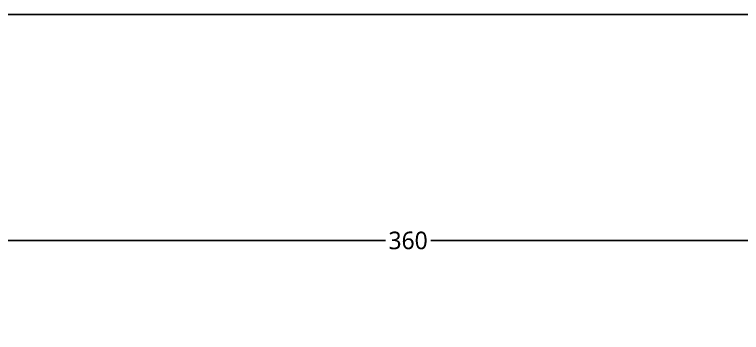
# Model space of a CAD drawing. Header units: millimetres. Extents: x 2519 to 3162, y 2051 to 2506.
# Drawn here: x 2673.3 to 2932.1, y 2392.5 to 2505.6 of the extents above; entities that cross this region are included whole.
import ezdxf

# ---------------------------------------------------------------- set-up
doc = ezdxf.new("R2010")
doc.units = ezdxf.units.MM
doc.layers.add('dim', color=82, linetype='Continuous', lineweight=9)
doc.styles.add('Capful-A', font='')
doc.styles.get('Capful-A').set_extended_font_data('Microsoft YaHei')
doc.dimstyles.new('Capful-A-2.5', dxfattribs={"dimscale": 2.5, "dimtxt": 2.5, "dimasz": 2.5, "dimexe": 1.5, "dimexo": 1, "dimgap": 1.5, "dimtad": 0, "dimdsep": 46, "dimtxsty": 'Capful-A', "dimcen": 0, "dimclrt": 2, "dimazin": 2, "dimtfac": 1, "dimtmove": 0, "dimatfit": 3, "dimfxl": 0, "dimtolj": 1, "dimtzin": 0, "dimarcsym": 0})

# ---------------------------------------------------------------- blocks, each defined once
blk = doc.blocks.new('*D199')
at = {"layer": 'Defpoints', "color": 0, "transparency": 16777216}
for p in [(2633.41, 2425.2), (2993.41, 2360.29), (2633.41, 2344.08)]:
    blk.add_point(p, dxfattribs=at)
at = {"layer": 'dim', "color": 0, "lineweight": -2, "transparency": 16777216}
for p, q in [((2633.41, 2345.33), (2633.41, 2426.45)), ((2993.41, 2361.54), (2993.41, 2426.45)), ((2638.41, 2425.2), (2805.36, 2425.2)), ((2988.41, 2425.2), (2821.47, 2425.2))]:
    blk.add_line(p, q, dxfattribs=at)
at = {"layer": 'dim', "color": 0, "transparency": 16777216}
for points in [[(2638.41, 2426.03), (2638.41, 2424.36), (2633.41, 2425.2)], [(2988.41, 2426.03), (2988.41, 2424.36), (2993.41, 2425.2)]]:
    blk.add_solid(points, dxfattribs=at)
at = {"layer": 'dim', "color": 2, "transparency": 16777216, "insert": (2813.41, 2425.2), "char_height": 6.25, "attachment_point": 5, "style": 'Capful-A', "bg_fill": 3, "box_fill_scale": 1.1, "bg_fill_color": 256, "bg_fill_true_color": 13158600, "bg_fill_transparency": 0}
blk.add_mtext('\\A1;360', dxfattribs=at)
blk = doc.blocks.new('TK')
blk.add_line((0, 294), (415.8, 294))

msp = doc.modelspace()

# ---------------------------------------------------------------- dimensions: what is measured, and where the dimension line sits
at = {"layer": 'dim'}
dim = msp.add_linear_dim(base=(2633.414, 2425.197), p1=(2993.414, 2360.288), p2=(2633.414, 2344.082), dimstyle='Capful-A-2.5', override={"dimasz": 2, "dimexe": 0.49975, "dimexo": 0.49975, "dimgap": 0.49975}, dxfattribs=at)
dim.commit()
dim.dimension.update_dxf_attribs({"geometry": '*D199', "text_midpoint": (2813.414, 2425.197)})

# ---------------------------------------------------------------- next in the draw order: block references
at = {"xscale": 1.54644253045498, "yscale": 1.54644253045498, "zscale": 1.54644253045498}
msp.add_blockref('TK', (2519.369, 2050.921), dxfattribs=at)

doc.saveas('drawing.dxf')
